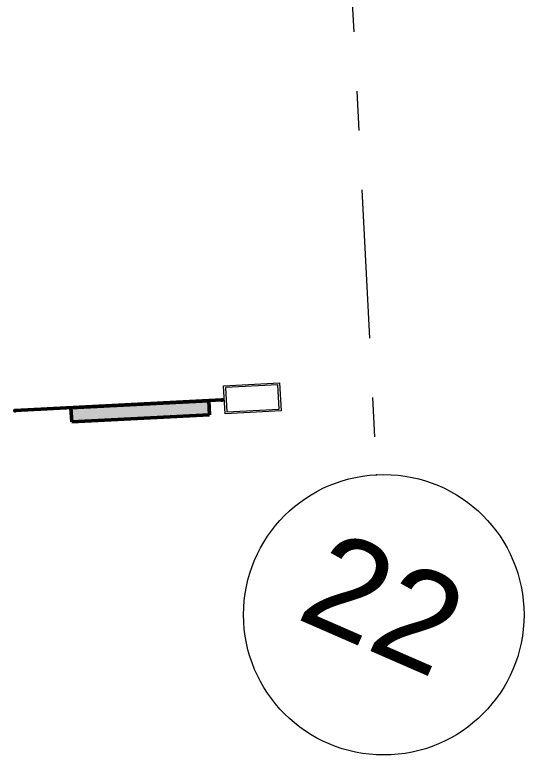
# Model space of a CAD drawing. Header units: millimetres. Extents: x -50172 to 74273, y -80883 to 11206.
# Drawn here: x -45472 to -43631, y -65911 to -63247 of the extents above; entities that cross this region are included whole.
import ezdxf
from ezdxf.enums import TextEntityAlignment as Align

# ---------------------------------------------------------------- set-up
doc = ezdxf.new("R2010")
doc.units = ezdxf.units.MM
doc.header["$MEASUREMENT"] = 0
doc.linetypes.add('Double Dashed', pattern=[1093.611073, 529.166651, -211.666656, 141.111112, -211.666656])
for name, color, linetype in [('COLUMN.IFC Import', 7, 'Continuous'), ('New_A-15-MG_Structural_Grid_Phase_2', 7, 'Continuous'), ('New_A-25-M_Curtain_Wall', 7, 'Continuous')]:
    doc.layers.add(name, color=color, linetype=linetype)
doc.layers.add('COLUMN.IFC Import_Pen_No__2', color=8, linetype='Continuous', lineweight=15)
for name, color, linetype, lineweight, true_color in [('New_A-15-MG_Structural_Grid_Phase_2_Pen_No__222', 7, 'Continuous', 13, 0x65af33), ('New_A-25-M_Curtain_Wall_Pen_No__144', 7, 'Continuous', 0, 0xc8c8c8), ('New_A-25-M_Curtain_Wall_Pen_No__27', 7, 'Continuous', 50, 0x2a2a2a)]:
    doc.layers.add(name, color=color, linetype=linetype, lineweight=lineweight, true_color=true_color)
doc.styles.add('GENERATED_STYLE_4', font='')
doc.styles.get('GENERATED_STYLE_4').set_extended_font_data('Swis721 BT')

# ---------------------------------------------------------------- blocks, each defined once
blk = doc.blocks.new('Curtain Wall_10_1')
at = {"layer": 'New_A-25-M_Curtain_Wall_Pen_No__144', "linetype": 'Continuous'}
blk.add_hatch(color=256, dxfattribs=at).paths.add_polyline_path([(-45269.5, -64697.4), (-44778.2, -64672.1), (-44780.7, -64622.2), (-45272.1, -64647.5)])
at = {"layer": 'New_A-25-M_Curtain_Wall_Pen_No__27', "linetype": 'Continuous'}
for p, q in [((-45471.8, -64657.8), (-44733.8, -64619.7)), ((-44733.8, -64619.7), (-45471.8, -64657.8)), ((-44780.7, -64622.2), (-45272.1, -64647.5)), ((-44778.2, -64672.1), (-44780.7, -64622.2)), ((-45272.1, -64647.5), (-45269.5, -64697.4)), ((-45269.5, -64697.4), (-44778.2, -64672.1))]:
    blk.add_line(p, q, dxfattribs=at)
for p in [(-44733.8, -64619.7), (-45471.8, -64657.8)]:
    blk.add_point(p, dxfattribs=at)
blk = doc.blocks.new('Standard grid marker_27')
at = {"layer": 'New_A-15-MG_Structural_Grid_Phase_2_Pen_No__222', "linetype": 'Double Dashed'}
for p, q in [((0, 0), (5391, 0)), ((0, 0), (0, 0)), ((5391, 0), (5391, 0))]:
    blk.add_line(p, q, dxfattribs=at)
at = {"layer": 'New_A-15-MG_Structural_Grid_Phase_2_Pen_No__222', "linetype": 'Continuous'}
blk.add_circle((5891, 0), 500, dxfattribs=at)
at = {"layer": 'New_A-15-MG_Structural_Grid_Phase_2_Pen_No__222', "linetype": 'Double Dashed'}
blk.add_point((5391, 0), dxfattribs=at)
blk.add_point((5391, 0), dxfattribs=at)
at = {"layer": 'New_A-15-MG_Structural_Grid_Phase_2_Pen_No__222', "style": 'GENERATED_STYLE_4'}
blk.add_attdef('AC_MarkerText_1', text='', height=350, rotation=63.4875, dxfattribs=at).set_placement((5891, 41.2), align=Align.MIDDLE_CENTER)
blk = doc.blocks.new('Column 178')
at = {"layer": 'COLUMN.IFC Import_Pen_No__2', "linetype": 'Continuous'}
for p, q in [((-50, 100), (50, 100)), ((-50, -100), (-50, 100)), ((-43.7, 93.7), (-43.7, -93.7)), ((43.7, 93.7), (-43.7, 93.7)), ((43.7, -93.7), (43.7, 93.7)), ((50, 100), (50, -100)), ((50, -100), (-50, -100)), ((-43.7, -93.7), (43.7, -93.7))]:
    blk.add_line(p, q, dxfattribs=at)

msp = doc.modelspace()

# ---------------------------------------------------------------- block references
at = {"layer": 'COLUMN.IFC Import', "linetype": 'Continuous', "zscale": 1000, "rotation": 272.9533189530552}
msp.add_blockref('Column 178', (-44625.2, -64613.7), dxfattribs=at)
at = {"layer": 'New_A-15-MG_Structural_Grid_Phase_2', "color": 8, "linetype": 'Continuous', "lineweight": 15}
ref = msp.add_blockref('Standard grid marker_27', (-44460.1, -59502.2), dxfattribs=dict(at, zscale=1000, rotation=272.9529222214646))
ref.add_attrib('AC_MarkerText_1', '22', dxfattribs={"layer": 'New_A-15-MG_Structural_Grid_Phase_2_Pen_No__222', "color": 85, "true_color": 0x65af33, "height": 350, "rotation": 336.4404, "style": 'GENERATED_STYLE_4'}).set_placement((-44156.6, -65344.3), align=Align.MIDDLE_CENTER)
at = {"layer": 'New_A-25-M_Curtain_Wall', "linetype": 'Continuous', "lineweight": 0}
msp.add_blockref('Curtain Wall_10_1', (0, 0), dxfattribs=at)

doc.saveas('drawing.dxf')
